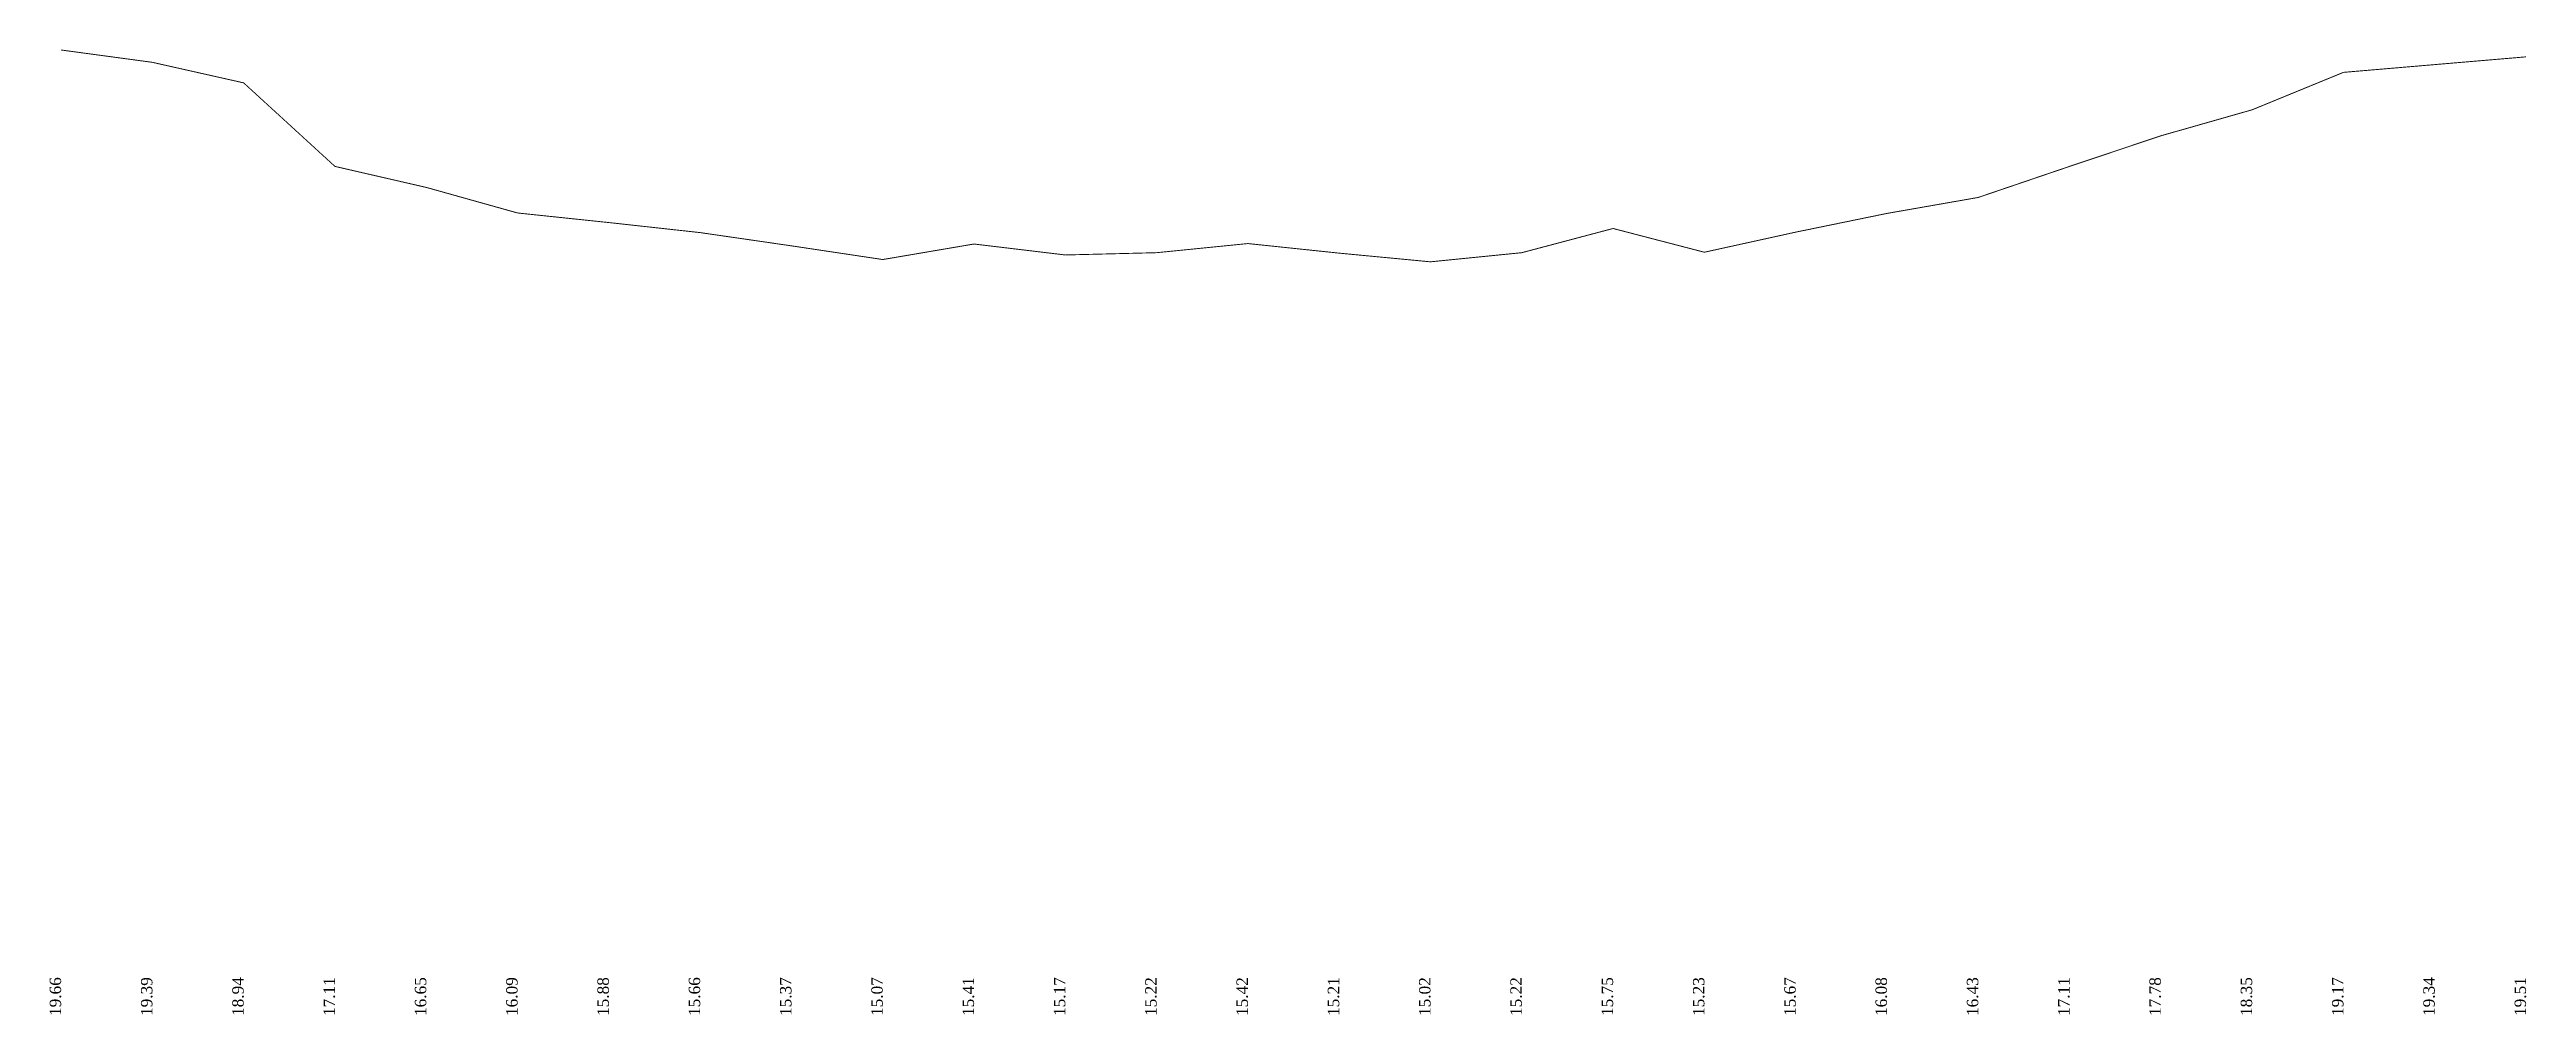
# Model space of a CAD drawing. Header units: millimetres. Extents: x -116975602006 to 5543032, y -156721783972 to 203313.
# Drawn here: x -116975602006 to -116945700452, y -156721783972 to -156710136516 of the extents above.
import ezdxf

# ---------------------------------------------------------------- set-up
doc = ezdxf.new("R2010")
doc.units = ezdxf.units.MM
doc.header["$LTSCALE"] = 250
for name, color, linetype in [('c1', 3, 'Continuous'), ('draw1', 1, 'Continuous'), ('draw2', 5, 'Continuous')]:
    doc.layers.add(name, color=color, linetype=linetype)
doc.styles.get("Standard").update_dxf_attribs({"font": 'times.ttf'})

msp = doc.modelspace()

# ---------------------------------------------------------------- linework, layer by layer
at = {"layer": 'draw1'}
msp.add_lwpolyline([(-116975462702.6, -156710142026.8, 11021, 11021, 0), (-116974360601.1, -156710290810.5, 11021, 11021, 0), (-116973258499.7, -156710538783.4, 11021, 11021, 0), (-116972156398.2, -156711547206.2, 11021, 11021, 0), (-116971054296.7, -156711800689.6, 11021, 11021, 0), (-116969952195.2, -156712109278, 11021, 11021, 0), (-116968850093.8, -156712224998.6, 11021, 11021, 0), (-116967747992.3, -156712346229.8, 11021, 11021, 0), (-116966645890.8, -156712506034.5, 11021, 11021, 0), (-116965543789.3, -156712671349.7, 11021, 11021, 0), (-116964441687.9, -156712483992.5, 11021, 11021, 0), (-116963339586.4, -156712616244.7, 11021, 11021, 0), (-116962237484.9, -156712588692.1, 11021, 11021, 0), (-116961135383.4, -156712478482, 11021, 11021, 0), (-116960033281.9, -156712594202.6, 11021, 11021, 0), (-116958931180.5, -156712698902.3, 11021, 11021, 0), (-116957829079, -156712588692.1, 11021, 11021, 0), (-116956726977.5, -156712296635.2, 11021, 11021, 0), (-116955624876, -156712583181.6, 11021, 11021, 0), (-116954522774.6, -156712340719.3, 11021, 11021, 0), (-116953420673.1, -156712114788.5, 11021, 11021, 0), (-116952318571.6, -156711921920.7, 11021, 11021, 0), (-116951216470.1, -156711547206.2, 11021, 11021, 0), (-116950114368.7, -156711178002.2, 11021, 11021, 0), (-116949012267.2, -156710863903.3, 11021, 11021, 0), (-116947910165.7, -156710412041.7, 11021, 11021, 0), (-116946808064.2, -156710318363.1, 11021, 11021, 0), (-116945705962.8, -156710224684.5, 0, 0, 0)], format="xyseb", dxfattribs=at)

# ---------------------------------------------------------------- texts
msp.add_text('19.66', height=137762.68, rotation=90).set_placement((-116975462702.6, -156721802260.5))
at = {"layer": 'c1'}
msp.add_text('19.39', height=137762.68, rotation=90, dxfattribs=at).set_placement((-116974360601.1, -156721802260.5))
at = {"layer": 'draw2'}
for s, p in [('18.94', (-116973258499.7, -156721802260.5)), ('17.11', (-116972156398.2, -156721802260.5)), ('16.65', (-116971054296.7, -156721802260.5)), ('16.09', (-116969952195.2, -156721802260.5)), ('15.88', (-116968850093.8, -156721802260.5)), ('15.66', (-116967747992.3, -156721802260.5)), ('15.37', (-116966645890.8, -156721802260.5)), ('15.07', (-116965543789.3, -156721802260.5)), ('15.41', (-116964441687.9, -156721802260.5)), ('15.17', (-116963339586.4, -156721802260.5)), ('15.22', (-116962237484.9, -156721802260.5)), ('15.42', (-116961135383.4, -156721802260.5)), ('15.21', (-116960033281.9, -156721802260.5)), ('15.02', (-116958931180.5, -156721802260.5)), ('15.22', (-116957829079, -156721802260.5)), ('15.75', (-116956726977.5, -156721802260.5)), ('15.23', (-116955624876, -156721802260.5)), ('15.67', (-116954522774.6, -156721802260.5)), ('16.08', (-116953420673.1, -156721802260.5)), ('16.43', (-116952318571.6, -156721802260.5)), ('17.11', (-116951216470.1, -156721802260.5)), ('17.78', (-116950114368.7, -156721802260.5)), ('18.35', (-116949012267.2, -156721802260.5)), ('19.17', (-116947910165.7, -156721802260.5)), ('19.34', (-116946808064.2, -156721802260.5)), ('19.51', (-116945705962.8, -156721802260.5))]:
    msp.add_text(s, height=137762.68, rotation=90, dxfattribs=at).set_placement(p)

doc.saveas('drawing.dxf')
